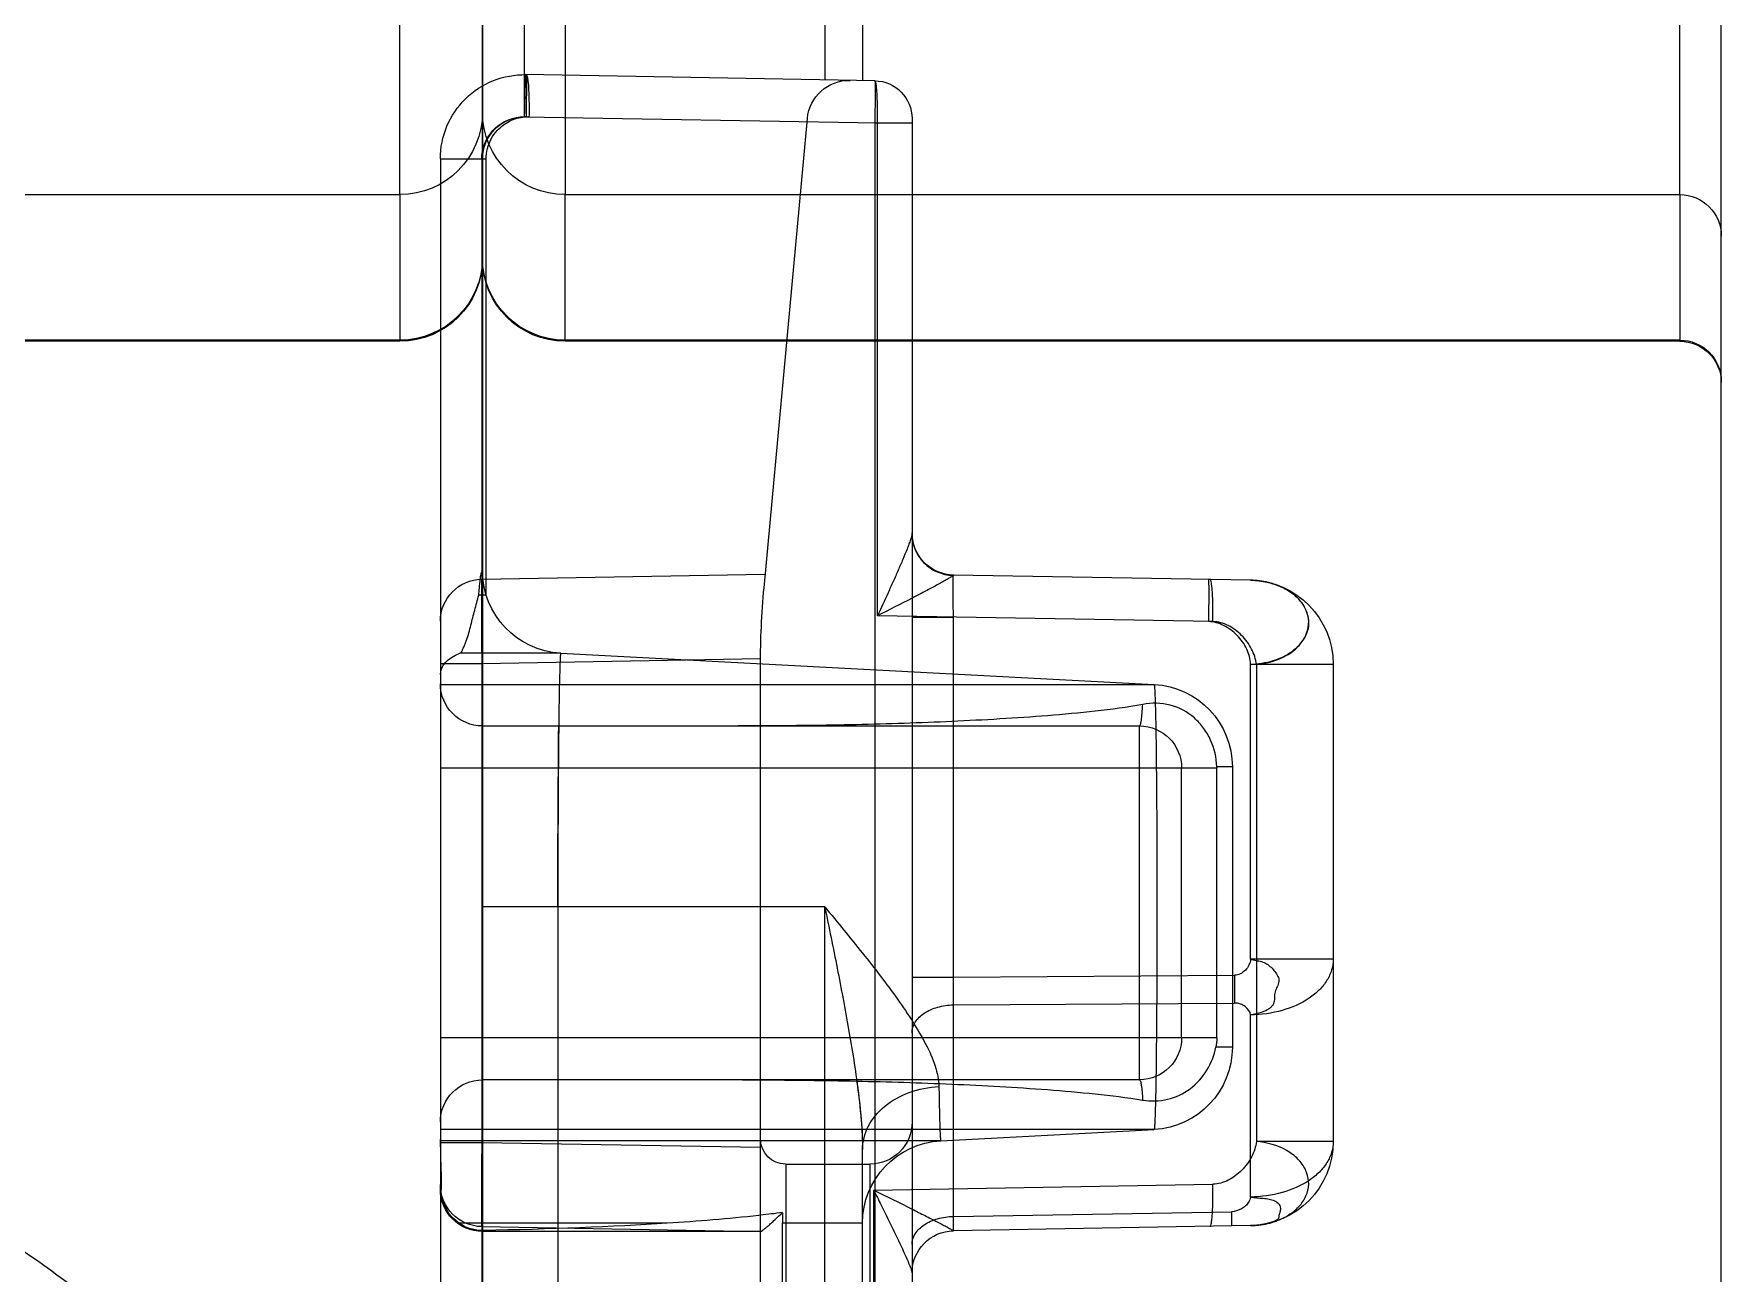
# Model space of a CAD drawing. Header units: millimetres. Extents: x 29875 to 31218, y -21313 to -20364.
# Drawn here: x 30161.27 to 30181.71, y -20554.06 to -20539.05 of the extents above; entities that cross this region are included whole.
import ezdxf

# ---------------------------------------------------------------- set-up
doc = ezdxf.new("R2010")
doc.units = ezdxf.units.MM
doc.header["$LTSCALE"] = 8
doc.layers.add('Cav-cor', color=30, linetype='Continuous')
doc.layers.add('WT', color=4, linetype='Continuous')

# ---------------------------------------------------------------- blocks, each defined once
blk = doc.blocks.new('20160903.150404')
at = {"layer": 'Cav-cor', "color": 241}
for p, q in [((-15, 161.788), (-15, 191.051)), ((-14.5, 162.288), (-14.5, 191.051)), ((-1, 191.051), (-1, 162.288)), ((1, 162.288), (1, 191.051)), ((-0.51, 163.232), (-0.51, 176.961)), ((-4.6, 175.82), (-4.6, 163.671)), ((-4.144, 173.32), (-4.144, 163.679)), ((0, 147.797), (0, 172.577)), ((-4.751, 163.668), (-0.521, 163.742)), ((-0.517, 163.742), (-0.521, 163.742)), ((-5.202, 163.209), (-5.202, 99.034)), ((-4.751, 163.158), (-5.202, 163.158)), ((-0.51, 163.232), (-4.783, 163.158)), ((-4.783, 157.191), (-4.783, 163.158)), ((-4.751, 163.158), (-4.751, 99.802)), ((-3.409, 157.53), (-3.934, 163.21)), ((-0.528, 163.232), (-0.509, 163.232)), ((-0.044, 157.441), (-0.044, 162.722)), ((0.51, 162.722), (-0.044, 162.722)), ((0.009, 162.722), (0.009, 119.17)), ((0.51, 162.722), (0.51, 106.491)), ((-14.5, 162.288), (-14.5, 160.514)), ((-14.5, 162.288), (-1, 162.288)), ((-1, 160.514), (-1, 162.288)), ((1, 162.288), (1, 160.514)), ((1, 162.288), (28, 162.288)), ((-15, 138.107), (-15, 161.788)), ((-14.5, 160.527), (-1, 160.527)), ((-14.5, 160.514), (-1, 160.514)), ((1, 160.527), (20, 160.527)), ((1, 160.514), (20, 160.514)), ((-9.3, 157.622), (-5.703, 157.684)), ((0.009, 157.634), (-3.425, 157.694)), ((-0.044, 157.441), (0.044, 157.441)), ((-8.845, 157.12), (-4.783, 157.191)), ((-5.703, 152.817), (-5.703, 157.174)), ((-5.202, 157.174), (-5.703, 157.174)), ((-0.948, 156.737), (-8.132, 156.361)), ((-0.948, 156.737), (0.276, 156.737)), ((-10.302, 156.602), (-10.302, 150.828)), ((-10.302, 156.602), (-9.3, 156.602)), ((-9.371, 156.602), (-9.371, 150.828)), ((-9.3, 153.033), (-9.3, 156.602)), ((0.009, 156.614), (-3.366, 156.673)), ((-3.366, 118.723), (-3.366, 156.591)), ((0.51, 156.614), (0.009, 156.614)), ((0.51, 156.361), (-8.132, 156.361)), ((-7.956, 151.573), (-7.956, 155.857)), ((0, 155.857), (-7.956, 155.857)), ((-9.08, 155.362), (-9.08, 151.97)), ((-9.08, 155.362), (-8.891, 155.362)), ((-8.891, 152.083), (-8.891, 155.347)), ((-8.891, 155.347), (0.51, 155.347)), ((-8.466, 152.083), (-8.466, 155.347)), ((-4.146, 145.296), (-4.146, 153.666)), ((-4.146, 153.666), (0, 153.666)), ((-4.146, 153.666), (-3.366, 153.666)), ((-3.366, 153.666), (-0.913, 153.666)), ((-0.913, 153.666), (-0.913, 145.013)), ((-10.302, 153.033), (-9.3, 153.033)), ((-5.703, 152.817), (-9.107, 152.84)), ((-5.202, 152.817), (-5.703, 152.817)), ((-5.703, 152.48), (-9.107, 152.502)), ((-5.703, 149.919), (-5.703, 152.48)), ((-9.3, 150.154), (-9.3, 152.359)), ((-8.891, 152.083), (0.51, 152.083)), ((-9.08, 151.97), (-8.88, 151.97)), ((-7.956, 151.573), (0, 151.573)), ((-10.302, 150.828), (-9.371, 150.828)), ((-8.132, 150.971), (0.51, 150.971)), ((-5.55, 150.836), (-8.132, 150.971)), ((-5.55, 150.836), (0.509, 150.836)), ((0.009, 150.816), (-3.366, 150.757)), ((0.51, 150.816), (0.009, 150.816)), ((-4.602, 137.018), (-4.602, 150.728)), ((-4.692, 150.553), (-4.692, 119.612)), ((-3.672, 150.553), (-4.692, 150.553)), ((-3.672, 150.553), (-3.672, 137.018)), ((-4.736, 150.238), (-8.845, 150.31)), ((-4.736, 150.238), (-4.736, 146.432)), ((0.51, 150.247), (0.5, 150.247)), ((-9.3, 149.809), (-5.703, 149.746)), ((-5.703, 149.919), (-9.07, 149.977)), ((-4.602, 149.837), (-3.633, 149.837)), ((-3.633, 146.432), (-3.633, 149.837)), ((-3.366, 149.933), (-3.345, 149.931)), ((0.009, 149.796), (-3.366, 149.737)), ((-2.236, 149.837), (0.283, 149.837)), ((-3.368, 149.737), (0, 149.737))]:
    blk.add_line(p, q, dxfattribs=at)
for centre, radius, start, end in [((-0.51, 162.722), 1.02, 0, 91), ((-4.743, 163.209), 0.459, 91, 180), ((-4.442, 163.163), 0.51, 5.2816, 91), ((4.816, 163.329), 5.38, 178.9618, 181.0382), ((-0.502, 162.718), 0.513, 76.3559, 90.9421), ((-0.51, 162.722), 0.51, 0, 90), ((-0.498, 162.722), 0.507, 359.9928, 76.3438), ((-0.557, 162.72), 0.514, 28.3278, 42.4605), ((-0.999, 161.527), 0.999, 269.958, 359.9579), ((-1, 161.514), 1, 270, 360), ((0.999, 161.527), 0.999, 180.0421, 270.042), ((1, 161.514), 1, 180, 270), ((-14.5, 160.028), 0.5, 89.9612, 179.9548), ((-14.5, 160.014), 0.5, 90, 180), ((-5.712, 158.194), 0.51, 271, 0), ((-9.282, 156.602), 1.02, 91, 180), ((-1, 157.736), 1, 273, 0.0006), ((0, 157.124), 0.51, 0.0033, 89.0001), ((-9.403, 156.921), 0.675, 122.5598, 125.0023), ((7.282, 181.613), 27.238, 242.5784, 242.7202), ((14.032, 194.737), 41.996, 242.7415, 243.3831), ((-13.566, 156.591), 10.2, 0, 5.2816), ((-6.054, 156.986), 6.116, 4.2688, 5.0726), ((-8.08, 155.362), 1, 92.9999, 179.9989), ((0, 156.367), 0.51, 270, 0), ((-7.956, 155.347), 0.51, 90, 180), ((-3.098, 222.731), 66.874, 269.76997, 270.0003), ((-183.775, 153.893), 182.862, 359.92882, 0.61813), ((-8.301, 155.347), 0.59, 178.5368, 179.9964), ((-26.955, 152.649), 21.253, 359.5455, 0.4545), ((-8.293, 152.084), 0.598, 180.0535, 190.9462), ((-7.956, 152.083), 0.51, 180, 270), ((-8.08, 151.97), 1, 180, 267), ((-3.147, 84.447), 67.126, 89.99979, 90.18688), ((0, 151.063), 0.51, 0, 90), ((-4.692, 151.063), 0.51, 180.0001, 270), ((-9.282, 150.828), 1.02, 180, 269), ((-5.602, 149.837), 1, 0, 87), ((-3.672, 150.859), 0.306, 270, 359.9998), ((56.119, 149.774), 55.621, 179.1727, 179.3829), ((19.778, 100.061), 55.846, 116.0383, 116.5719), ((0, 150.247), 0.51, 270, 0), ((0, 150.306), 0.51, 271, 0), ((-0.007, 150.251), 0.507, 345.86, 359.5151), ((44.765, 149.891), 44.267, 179.3755, 179.5388), ((-0.003, 150.25), 0.502, 304.7138, 345.8565), ((-9.403, 150.509), 0.675, 234.9854, 237.4961), ((2.511, 149.837), 6.144, 178.8113, 179.9986), ((-1.752, 164.582), 14.737, 262.6708, 263.71), ((0, 150.247), 0.498, 268.8998, 304.6798), ((-5.712, 149.236), 0.51, 359.9992, 89)]:
    blk.add_arc(centre, radius, start, end, dxfattribs=at)
for centre, major_axis, ratio, start_param, end_param in [((-1, 163.29), (0, 1.001), 0.99863, 3.141593, 4.712389), ((1, 163.29), (0, -1.001), 0.99863, 4.712389, 6.283185), ((-14.5, 161.788), (0, 0.501), 0.99863, 0, 1.570796), ((0, 156.48), (0.51, 0), 0.599023, 0, 0.999594), ((0, 150.852), (0.51, 0), 0.599024, 6.231367, 6.283185), ((1.25, 150.247), (5.852, 0), 0.087156, 4.074288, 4.495511)]:
    blk.add_ellipse(centre, major_axis=major_axis, ratio=ratio, start_param=start_param, end_param=end_param, dxfattribs=at)
for points, knots in [([(-0.544, 163.703), (-0.545, 163.695), (-0.551, 163.659), (-0.555, 163.622), (-0.557, 163.592)], [0, 0, 0, 0, 0.195286, 1, 1, 1, 1]), ([(-0.528, 163.742), (-0.532, 163.742), (-0.54, 163.724), (-0.542, 163.712), (-0.544, 163.703)], [0, 0, 0, 0, 0.302715, 1, 1, 1, 1]), ([(-0.528, 163.742), (-0.529, 163.742), (-0.528, 163.737), (-0.53, 163.731), (-0.53, 163.718), (-0.531, 163.701), (-0.531, 163.68), (-0.531, 163.643), (-0.532, 163.588), (-0.531, 163.511), (-0.531, 163.424), (-0.529, 163.33), (-0.528, 163.265), (-0.528, 163.232)], [0, 0, 0, 0, 0.005136, 0.019649, 0.043509, 0.076557, 0.118558, 0.169037, 0.293267, 0.444656, 0.617517, 0.805412, 1, 1, 1, 1]), ([(-0.519, 163.592), (-0.52, 163.613), (-0.521, 163.643), (-0.522, 163.68), (-0.524, 163.701), (-0.525, 163.718), (-0.525, 163.731), (-0.527, 163.737), (-0.527, 163.742), (-0.528, 163.742)], [0, 0, 0, 0, 0.423597, 0.595722, 0.738944, 0.851635, 0.932998, 0.982488, 1, 1, 1, 1]), ([(-4.783, 163.158), (-4.784, 163.223), (-4.784, 163.317), (-4.781, 163.438), (-4.778, 163.514), (-4.773, 163.577), (-4.767, 163.623), (-4.761, 163.651), (-4.756, 163.664), (-4.753, 163.668), (-4.751, 163.668)], [0, 0, 0, 0, 0.379033, 0.550303, 0.700571, 0.824254, 0.916691, 0.974882, 0.99102, 1, 1, 1, 1]), ([(-4.751, 163.668), (-4.752, 163.668), (-4.752, 163.663), (-4.753, 163.657), (-4.753, 163.644), (-4.754, 163.628), (-4.754, 163.606), (-4.754, 163.569), (-4.754, 163.514), (-4.754, 163.438), (-4.753, 163.351), (-4.752, 163.256), (-4.752, 163.191), (-4.751, 163.158)], [0, 0, 0, 0, 0.005055, 0.019538, 0.043408, 0.076499, 0.118467, 0.16889, 0.293238, 0.444665, 0.61744, 0.805157, 1, 1, 1, 1]), ([(-0.557, 163.592), (-0.557, 163.58), (-0.561, 163.525), (-0.563, 163.469), (-0.563, 163.427)], [0, 0, 0, 0, 0.224292, 1, 1, 1, 1]), ([(-0.51, 163.232), (-0.511, 163.265), (-0.513, 163.385), (-0.516, 163.505), (-0.519, 163.592)], [0, 0, 0, 0, 0.275302, 1, 1, 1, 1]), ([(-0.51, 163.231), (-0.519, 163.232), (-0.537, 163.231), (-0.554, 163.232), (-0.563, 163.232)], [0, 0, 0, 0, 0.500006, 1, 1, 1, 1]), ([(-0.178, 163.066), (-0.2, 163.09), (-0.247, 163.132), (-0.328, 163.182), (-0.416, 163.216), (-0.479, 163.229), (-0.51, 163.231)], [0, 0, 0, 0, 0.250304, 0.499995, 0.750388, 1, 1, 1, 1]), ([(-5.202, 158.185), (-5.202, 158.121), (-5.228, 157.99), (-5.337, 157.824), (-5.502, 157.711), (-5.632, 157.682), (-5.697, 157.68)], [0, 0, 0, 0, 0.24902, 0.498607, 0.749005, 1, 1, 1, 1]), ([(-5.202, 158.185), (-5.202, 158.175), (-5.195, 158.15), (-5.182, 158.107), (-5.163, 158.055), (-5.133, 157.976), (-5.089, 157.871), (-5.033, 157.74), (-4.973, 157.605), (-4.89, 157.422), (-4.826, 157.283), (-4.783, 157.191)], [0, 0, 0, 0, 0.028546, 0.071773, 0.12401, 0.18183, 0.307268, 0.440162, 0.577236, 0.716836, 1, 1, 1, 1]), ([(-9.3, 157.622), (-9.391, 157.62), (-9.567, 157.593), (-9.797, 157.487), (-9.958, 157.32), (-10.012, 157.146), (-9.995, 157.01), (-9.952, 156.916), (-9.885, 156.829), (-9.799, 156.75), (-9.692, 156.686), (-9.526, 156.625), (-9.391, 156.603), (-9.3, 156.602)], [0, 0, 0, 0, 0.143786, 0.276974, 0.392777, 0.498909, 0.551106, 0.604461, 0.66152, 0.722649, 0.787523, 0.856189, 1, 1, 1, 1]), ([(-9.766, 157.49), (-9.752, 157.499), (-9.695, 157.533), (-9.632, 157.559), (-9.584, 157.575)], [0, 0, 0, 0, 0.242158, 1, 1, 1, 1]), ([(-9.584, 157.575), (-9.562, 157.582), (-9.469, 157.608), (-9.372, 157.62), (-9.3, 157.622)], [0, 0, 0, 0, 0.245955, 1, 1, 1, 1]), ([(-8.845, 157.12), (-8.846, 157.185), (-8.846, 157.28), (-8.843, 157.4), (-8.839, 157.476), (-8.834, 157.538), (-8.827, 157.586), (-8.821, 157.613), (-8.814, 157.63), (-8.809, 157.63)], [0, 0, 0, 0, 0.378574, 0.549712, 0.699916, 0.823549, 0.916104, 0.974631, 1, 1, 1, 1]), ([(-8.79, 157.63), (-8.791, 157.63), (-8.791, 157.625), (-8.792, 157.62), (-8.792, 157.607), (-8.793, 157.59), (-8.793, 157.569), (-8.794, 157.532), (-8.794, 157.476), (-8.794, 157.4), (-8.793, 157.313), (-8.792, 157.219), (-8.791, 157.154), (-8.79, 157.12)], [0, 0, 0, 0, 0.00511, 0.019596, 0.043487, 0.076561, 0.118524, 0.16896, 0.293271, 0.444728, 0.617519, 0.805009, 1, 1, 1, 1]), ([(-5.703, 157.174), (-5.703, 157.208), (-5.701, 157.273), (-5.7, 157.367), (-5.7, 157.454), (-5.699, 157.53), (-5.699, 157.586), (-5.7, 157.623), (-5.7, 157.644), (-5.701, 157.661), (-5.701, 157.674), (-5.702, 157.679), (-5.702, 157.684), (-5.703, 157.684)], [0, 0, 0, 0, 0.19502, 0.382579, 0.555466, 0.706996, 0.831325, 0.881747, 0.923672, 0.956702, 0.980528, 0.994953, 1, 1, 1, 1]), ([(-5.703, 157.684), (-5.701, 157.684), (-5.699, 157.683), (-5.698, 157.681), (-5.697, 157.68)], [0, 0, 0, 0, 0.675981, 1, 1, 1, 1]), ([(-5.697, 157.68), (-5.696, 157.677), (-5.689, 157.672), (-5.67, 157.658), (-5.635, 157.637), (-5.586, 157.608), (-5.528, 157.576), (-5.466, 157.542), (-5.377, 157.495), (-5.308, 157.459), (-5.262, 157.435)], [0, 0, 0, 0, 0.019463, 0.051366, 0.143564, 0.260981, 0.393905, 0.536875, 0.68673, 1, 1, 1, 1]), ([(0.027, 157.63), (0.025, 157.646), (0.022, 157.67), (0.015, 157.701), (0.012, 157.717), (0.009, 157.724)], [0, 0, 0, 0, 0.500097, 0.749958, 1, 1, 1, 1]), ([(0.009, 157.634), (0.009, 157.634), (0.009, 157.632), (0.01, 157.629), (0.01, 157.622), (0.011, 157.614), (0.011, 157.603), (0.011, 157.583), (0.012, 157.553), (0.012, 157.511), (0.012, 157.459), (0.013, 157.4), (0.013, 157.306), (0.012, 157.174), (0.012, 156.999), (0.011, 156.811), (0.009, 156.681), (0.009, 156.614)], [0, 0, 0, 0, 0.001281, 0.004929, 0.01096, 0.019362, 0.030117, 0.043205, 0.076282, 0.118248, 0.168678, 0.227138, 0.293052, 0.444518, 0.61734, 0.805108, 1, 1, 1, 1]), ([(-9.371, 156.602), (-9.498, 156.615), (-9.685, 156.663), (-9.877, 156.808), (-9.971, 156.938), (-10.014, 157.084), (-9.993, 157.233), (-9.915, 157.37), (-9.835, 157.442), (-9.79, 157.474)], [0, 0, 0, 0, 0.290807, 0.421495, 0.540428, 0.650156, 0.758518, 0.873826, 1, 1, 1, 1]), ([(0.276, 156.737), (0.262, 156.742), (0.246, 156.761), (0.236, 156.789), (0.228, 156.81), (0.218, 156.831), (0.206, 156.86), (0.187, 156.911), (0.164, 156.986), (0.141, 157.077), (0.117, 157.168), (0.093, 157.259), (0.07, 157.35), (0.054, 157.411), (0.044, 157.441)], [0, 0, 0, 0, 0.057301, 0.088391, 0.119501, 0.150445, 0.181526, 0.243974, 0.369483, 0.495383, 0.621413, 0.747545, 0.873749, 1, 1, 1, 1]), ([(-9.371, 156.602), (-9.364, 156.666), (-9.332, 156.763), (-9.261, 156.876), (-9.173, 156.98), (-9.039, 157.082), (-8.908, 157.119), (-8.845, 157.12)], [0, 0, 0, 0, 0.245844, 0.374718, 0.504824, 0.759453, 1, 1, 1, 1]), ([(-9.3, 156.602), (-9.299, 156.666), (-9.273, 156.763), (-9.205, 156.877), (-9.118, 156.981), (-8.984, 157.082), (-8.854, 157.119), (-8.79, 157.12)], [0, 0, 0, 0, 0.243237, 0.371127, 0.501072, 0.757514, 1, 1, 1, 1]), ([(-0.948, 156.737), (-0.946, 156.737), (-0.946, 156.73), (-0.944, 156.721), (-0.942, 156.701), (-0.941, 156.676), (-0.939, 156.643), (-0.937, 156.603), (-0.936, 156.556), (-0.934, 156.479), (-0.931, 156.367), (-0.928, 156.213), (-0.925, 156.034), (-0.923, 155.832), (-0.921, 155.609), (-0.918, 155.277), (-0.915, 154.827), (-0.913, 154.258), (-0.913, 153.866), (-0.913, 153.666)], [0, 0, 0, 0, 0.0013, 0.00492, 0.010916, 0.019289, 0.030018, 0.04308, 0.058447, 0.076083, 0.11798, 0.168381, 0.226794, 0.292667, 0.365358, 0.444175, 0.617099, 0.804777, 1, 1, 1, 1]), ([(-8.132, 156.361), (-8.134, 156.361), (-8.134, 156.354), (-8.136, 156.346), (-8.138, 156.329), (-8.139, 156.307), (-8.141, 156.277), (-8.143, 156.226), (-8.146, 156.147), (-8.149, 156.034), (-8.152, 155.899), (-8.155, 155.742), (-8.157, 155.565), (-8.159, 155.37), (-8.162, 155.078), (-8.165, 154.684), (-8.167, 154.185), (-8.167, 153.666), (-8.167, 153.147), (-8.165, 152.648), (-8.162, 152.254), (-8.159, 151.963), (-8.157, 151.767), (-8.155, 151.59), (-8.152, 151.433), (-8.149, 151.298), (-8.146, 151.185), (-8.143, 151.106), (-8.141, 151.055), (-8.139, 151.025), (-8.138, 151.003), (-8.136, 150.986), (-8.134, 150.978), (-8.134, 150.971), (-8.132, 150.971)], [0, 0, 0, 0, 0.000697, 0.002544, 0.005576, 0.009791, 0.015186, 0.021746, 0.038294, 0.059283, 0.084509, 0.113732, 0.146671, 0.183009, 0.222399, 0.308788, 0.402522, 0.5, 0.597478, 0.691212, 0.777601, 0.816991, 0.853329, 0.886268, 0.915491, 0.940717, 0.961706, 0.978254, 0.984814, 0.990209, 0.994424, 0.997455, 0.999303, 1, 1, 1, 1]), ([(-8.891, 155.362), (-8.888, 155.473), (-8.85, 155.641), (-8.737, 155.833), (-8.588, 156), (-8.333, 156.135), (-8.104, 156.139), (-7.995, 156.118)], [0, 0, 0, 0, 0.249951, 0.375545, 0.501052, 0.750299, 1, 1, 1, 1]), ([(-7.956, 155.857), (-7.958, 155.857), (-7.964, 155.864), (-7.969, 155.877), (-7.974, 155.9), (-7.981, 155.944), (-7.989, 156.018), (-7.993, 156.082), (-7.995, 156.118)], [0, 0, 0, 0, 0.027678, 0.082161, 0.167052, 0.282012, 0.595122, 1, 1, 1, 1]), ([(-7.995, 156.118), (-7.805, 156.082), (-7.421, 156.033), (-6.843, 155.979), (-6.265, 155.94), (-5.492, 155.9), (-4.526, 155.869), (-3.753, 155.859), (-3.366, 155.858)], [0, 0, 0, 0, 0.124985, 0.249981, 0.374985, 0.499988, 0.749993, 1, 1, 1, 1]), ([(-4.146, 153.666), (-4.3, 153.48), (-4.601, 153.114), (-4.959, 152.651), (-5.211, 152.281), (-5.369, 152.013), (-5.486, 151.755), (-5.526, 151.577), (-5.527, 151.493)], [0, 0, 0, 0, 0.277912, 0.546305, 0.673733, 0.793874, 0.903649, 1, 1, 1, 1]), ([(-4.146, 153.666), (-4.196, 153.419), (-4.297, 152.925), (-4.437, 152.187), (-4.535, 151.574), (-4.589, 151.088), (-4.602, 150.847), (-4.602, 150.728)], [0, 0, 0, 0, 0.254389, 0.507379, 0.75722, 0.879922, 1, 1, 1, 1]), ([(-10.302, 153.033), (-10.302, 152.99), (-10.288, 152.9), (-10.229, 152.772), (-10.135, 152.656), (-9.961, 152.516), (-9.678, 152.394), (-9.429, 152.361), (-9.3, 152.359)], [0, 0, 0, 0, 0.099353, 0.203392, 0.315211, 0.43661, 0.706117, 1, 1, 1, 1]), ([(-9.3, 153.033), (-9.322, 153.026), (-9.367, 153.018), (-9.434, 153.007), (-9.497, 152.979), (-9.55, 152.936), (-9.596, 152.885), (-9.629, 152.838), (-9.643, 152.796), (-9.644, 152.764), (-9.636, 152.732), (-9.619, 152.69), (-9.594, 152.639), (-9.589, 152.574), (-9.589, 152.522), (-9.575, 152.483), (-9.556, 152.458), (-9.53, 152.437), (-9.49, 152.412), (-9.435, 152.388), (-9.367, 152.37), (-9.322, 152.363), (-9.3, 152.359)], [0, 0, 0, 0, 0.064572, 0.12846, 0.190144, 0.252979, 0.318293, 0.381924, 0.411638, 0.440587, 0.470619, 0.50235, 0.566713, 0.627029, 0.683618, 0.710899, 0.739877, 0.771357, 0.804783, 0.872415, 0.936634, 1, 1, 1, 1]), ([(-9.3, 153.033), (-9.297, 152.985), (-9.25, 152.891), (-9.155, 152.84), (-9.107, 152.84)], [0, 0, 0, 0, 0.504621, 1, 1, 1, 1]), ([(-9.107, 152.84), (-9.107, 152.809), (-9.108, 152.697), (-9.108, 152.584), (-9.107, 152.502)], [0, 0, 0, 0, 0.271657, 1, 1, 1, 1]), ([(-9.3, 152.359), (-9.298, 152.398), (-9.254, 152.455), (-9.178, 152.494), (-9.131, 152.503), (-9.107, 152.502)], [0, 0, 0, 0, 0.453099, 0.722585, 1, 1, 1, 1]), ([(-5.202, 152.143), (-5.202, 152.187), (-5.233, 152.284), (-5.35, 152.392), (-5.514, 152.462), (-5.638, 152.479), (-5.703, 152.48)], [0, 0, 0, 0, 0.202065, 0.434753, 0.705189, 1, 1, 1, 1]), ([(10.947, 152.098), (9.96, 151.788), (8.507, 151.222), (6.681, 150.247), (5.377, 149.402), (4.149, 148.452), (2.623, 147.056), (1.61, 145.872), (1.005, 145.036)], [0, 0, 0, 0, 0.250137, 0.375237, 0.500311, 0.625343, 0.750333, 1, 1, 1, 1]), ([(-7.994, 151.328), (-8.093, 151.312), (-8.3, 151.317), (-8.581, 151.45), (-8.787, 151.679), (-8.861, 151.871), (-8.88, 151.97)], [0, 0, 0, 0, 0.250025, 0.499802, 0.749798, 1, 1, 1, 1]), ([(-7.956, 151.573), (-7.958, 151.573), (-7.964, 151.567), (-7.971, 151.545), (-7.98, 151.498), (-7.988, 151.422), (-7.992, 151.362), (-7.994, 151.328)], [0, 0, 0, 0, 0.028084, 0.082486, 0.281373, 0.593885, 1, 1, 1, 1]), ([(-3.366, 151.573), (-3.752, 151.571), (-4.525, 151.562), (-5.684, 151.526), (-6.649, 151.473), (-7.419, 151.406), (-7.803, 151.359), (-7.994, 151.328)], [0, 0, 0, 0, 0.250002, 0.500001, 0.749993, 0.875003, 1, 1, 1, 1]), ([(-5.527, 151.493), (-5.528, 151.444), (-5.53, 151.35), (-5.532, 151.218), (-5.535, 151.105), (-5.537, 151.012), (-5.54, 150.946), (-5.542, 150.904), (-5.543, 150.88), (-5.545, 150.862), (-5.546, 150.848), (-5.548, 150.841), (-5.549, 150.836), (-5.55, 150.836)], [0, 0, 0, 0, 0.226895, 0.427293, 0.59938, 0.741922, 0.853893, 0.898162, 0.934498, 0.962827, 0.983126, 0.99542, 1, 1, 1, 1]), ([(-5.521, 151.571), (-5.522, 151.564), (-5.525, 151.539), (-5.527, 151.513), (-5.527, 151.493)], [0, 0, 0, 0, 0.254612, 1, 1, 1, 1]), ([(-4.602, 150.728), (-4.602, 150.824), (-4.654, 151.027), (-4.865, 151.273), (-5.169, 151.44), (-5.405, 151.486), (-5.527, 151.494)], [0, 0, 0, 0, 0.220221, 0.458302, 0.720411, 1, 1, 1, 1]), ([(-4.531, 151.573), (-4.55, 151.431), (-4.584, 151.15), (-4.602, 150.868), (-4.602, 150.728)], [0, 0, 0, 0, 0.505883, 1, 1, 1, 1]), ([(-10.302, 150.828), (-10.302, 150.785), (-10.288, 150.694), (-10.229, 150.567), (-10.135, 150.45), (-9.961, 150.311), (-9.678, 150.189), (-9.429, 150.156), (-9.3, 150.154)], [0, 0, 0, 0, 0.099356, 0.203398, 0.315216, 0.436615, 0.706119, 1, 1, 1, 1]), ([(-9.79, 149.956), (-9.836, 149.988), (-9.915, 150.061), (-9.993, 150.197), (-10.014, 150.346), (-9.971, 150.492), (-9.877, 150.622), (-9.685, 150.767), (-9.498, 150.815), (-9.371, 150.828)], [0, 0, 0, 0, 0.126165, 0.241467, 0.349828, 0.45956, 0.578497, 0.709189, 1, 1, 1, 1]), ([(-9.371, 150.828), (-9.364, 150.764), (-9.332, 150.667), (-9.261, 150.554), (-9.173, 150.45), (-9.039, 150.348), (-8.908, 150.311), (-8.845, 150.31)], [0, 0, 0, 0, 0.245844, 0.374718, 0.504824, 0.759453, 1, 1, 1, 1]), ([(0.009, 150.816), (0.009, 150.75), (0.011, 150.619), (0.012, 150.431), (0.012, 150.256), (0.013, 150.124), (0.013, 150.03), (0.012, 149.971), (0.012, 149.919), (0.012, 149.877), (0.011, 149.847), (0.011, 149.827), (0.011, 149.816), (0.01, 149.808), (0.01, 149.801), (0.009, 149.798), (0.009, 149.796), (0.009, 149.796)], [0, 0, 0, 0, 0.194891, 0.382655, 0.555476, 0.706942, 0.772857, 0.831319, 0.881752, 0.923719, 0.956793, 0.969878, 0.980628, 0.989028, 0.995059, 0.99871, 1, 1, 1, 1]), ([(0.504, 150.577), (0.504, 150.597), (0.505, 150.677), (0.506, 150.757), (0.508, 150.816)], [0, 0, 0, 0, 0.252325, 1, 1, 1, 1]), ([(0.508, 150.816), (0.508, 150.818), (0.509, 150.825), (0.509, 150.831), (0.509, 150.836)], [0, 0, 0, 0, 0.293615, 1, 1, 1, 1]), ([(-8.809, 149.8), (-8.814, 149.8), (-8.821, 149.817), (-8.827, 149.844), (-8.834, 149.892), (-8.839, 149.954), (-8.843, 150.031), (-8.846, 150.151), (-8.846, 150.245), (-8.845, 150.31)], [0, 0, 0, 0, 0.025369, 0.083897, 0.176451, 0.300084, 0.450288, 0.621426, 1, 1, 1, 1]), ([(-4.736, 150.238), (-4.767, 150.178), (-4.886, 149.942), (-5.002, 149.705), (-5.084, 149.527)], [0, 0, 0, 0, 0.257393, 1, 1, 1, 1]), ([(3.498, 145.145), (4.743, 146.596), (7.128, 148.583), (9.943, 149.821), (11.016, 150.19)], [0, 0, 0, 0, 0.624366, 1, 1, 1, 1]), ([(-9.3, 150.154), (-9.35, 150.143), (-9.427, 150.143), (-9.524, 150.131), (-9.587, 150.114), (-9.635, 150.085), (-9.66, 150.044), (-9.664, 150.002), (-9.656, 149.97), (-9.648, 149.947), (-9.644, 149.931), (-9.642, 149.918), (-9.642, 149.906), (-9.639, 149.894), (-9.63, 149.883), (-9.614, 149.872), (-9.591, 149.862), (-9.561, 149.851), (-9.515, 149.837), (-9.453, 149.822), (-9.377, 149.812), (-9.326, 149.809), (-9.3, 149.809)], [0, 0, 0, 0, 0.17181, 0.254103, 0.327572, 0.387229, 0.436342, 0.481905, 0.525693, 0.545781, 0.563453, 0.578303, 0.591246, 0.603519, 0.617833, 0.638319, 0.667076, 0.702567, 0.74271, 0.828414, 0.913983, 1, 1, 1, 1]), ([(-9.3, 150.154), (-9.298, 150.132), (-9.281, 150.092), (-9.24, 150.045), (-9.174, 149.997), (-9.111, 149.978), (-9.07, 149.977)], [0, 0, 0, 0, 0.215547, 0.399155, 0.5963, 1, 1, 1, 1]), ([(-5.203, 150.008), (-5.255, 149.982), (-5.332, 149.943), (-5.433, 149.891), (-5.504, 149.855), (-5.57, 149.821), (-5.62, 149.794), (-5.654, 149.775), (-5.675, 149.764), (-5.689, 149.755), (-5.697, 149.75), (-5.699, 149.748)], [0, 0, 0, 0, 0.312935, 0.462988, 0.606437, 0.740133, 0.85849, 0.909012, 0.951106, 0.982412, 1, 1, 1, 1]), ([(-9.584, 149.855), (-9.601, 149.861), (-9.663, 149.883), (-9.724, 149.913), (-9.766, 149.94)], [0, 0, 0, 0, 0.25783, 1, 1, 1, 1]), ([(-9.3, 149.809), (-9.324, 149.809), (-9.42, 149.814), (-9.516, 149.833), (-9.584, 149.855)], [0, 0, 0, 0, 0.253105, 1, 1, 1, 1]), ([(-9.07, 149.977), (-9.07, 149.953), (-9.07, 149.919), (-9.07, 149.876), (-9.07, 149.851), (-9.07, 149.832), (-9.07, 149.819), (-9.07, 149.812), (-9.07, 149.808), (-9.07, 149.806), (-9.07, 149.805), (-9.07, 149.805)], [0, 0, 0, 0, 0.422249, 0.594482, 0.738156, 0.851595, 0.933587, 0.962466, 0.98317, 0.995666, 1, 1, 1, 1]), ([(-5.202, 149.581), (-5.202, 149.626), (-5.233, 149.722), (-5.35, 149.831), (-5.514, 149.901), (-5.638, 149.918), (-5.703, 149.919)], [0, 0, 0, 0, 0.202065, 0.434753, 0.705189, 1, 1, 1, 1]), ([(-5.703, 149.746), (-5.703, 149.746), (-5.703, 149.747), (-5.703, 149.749), (-5.703, 149.753), (-5.702, 149.76), (-5.702, 149.773), (-5.702, 149.793), (-5.702, 149.817), (-5.703, 149.86), (-5.703, 149.894), (-5.703, 149.919)], [0, 0, 0, 0, 0.004281, 0.01676, 0.037457, 0.066313, 0.148219, 0.261638, 0.405301, 0.577827, 1, 1, 1, 1]), ([(-3.368, 149.737), (-3.372, 149.737), (-3.383, 149.745), (-3.402, 149.758), (-3.429, 149.78), (-3.462, 149.808), (-3.5, 149.842), (-3.557, 149.895), (-3.602, 149.936), (-3.632, 149.965)], [0, 0, 0, 0, 0.034259, 0.1039, 0.205156, 0.332166, 0.479423, 0.642151, 1, 1, 1, 1]), ([(0, 149.737), (-0.001, 149.737), (-0.006, 149.739), (-0.008, 149.745), (-0.01, 149.749)], [0, 0, 0, 0, 0.159524, 1, 1, 1, 1]), ([(-5.084, 149.527), (-5.092, 149.51), (-5.12, 149.447), (-5.148, 149.385), (-5.168, 149.338)], [0, 0, 0, 0, 0.26826, 1, 1, 1, 1]), ([(10.709, 149.408), (10.137, 149.159), (9.015, 148.611), (6.884, 147.313), (5.428, 146.12), (4.535, 145.251)], [0, 0, 0, 0, 0.250105, 0.500237, 1, 1, 1, 1]), ([(-5.168, 149.338), (-5.176, 149.318), (-5.188, 149.29), (-5.199, 149.257), (-5.202, 149.244), (-5.202, 149.24)], [0, 0, 0, 0, 0.637159, 0.863342, 1, 1, 1, 1])]:
    blk.add_open_spline(points, degree=3, knots=knots, dxfattribs=at)
for points in [[(-0.044, 162.722), (-0.044, 162.805), (-0.066, 162.89), (-0.105, 162.963)], [(0.009, 157.724), (0.007, 157.729), (0.004, 157.733), (0, 157.736)], [(0.037, 157.527), (0.034, 157.561), (0.031, 157.596), (0.027, 157.63)], [(-3.345, 149.931), (-2.976, 149.89), (-2.606, 149.861), (-2.236, 149.837)], [(-5.699, 149.748), (-5.7, 149.747), (-5.702, 149.746), (-5.703, 149.746)], [(-5.202, 149.24), (-5.202, 149.305), (-5.215, 149.371), (-5.24, 149.431)]]:
    blk.add_open_spline(points, degree=3, dxfattribs=at)

msp = doc.modelspace()

# ---------------------------------------------------------------- linework, layer by layer
at = {"layer": 'Cav-cor', "color": 241}
msp.add_line((30166.706, -20512.239), (30166.706, -20722.239), dxfattribs=at)

# ---------------------------------------------------------------- block references
at = {"layer": 'WT', "xscale": -1}
msp.add_blockref('20160903.150404', (30166.706, -20703.29), dxfattribs=at)

doc.saveas('drawing.dxf')
